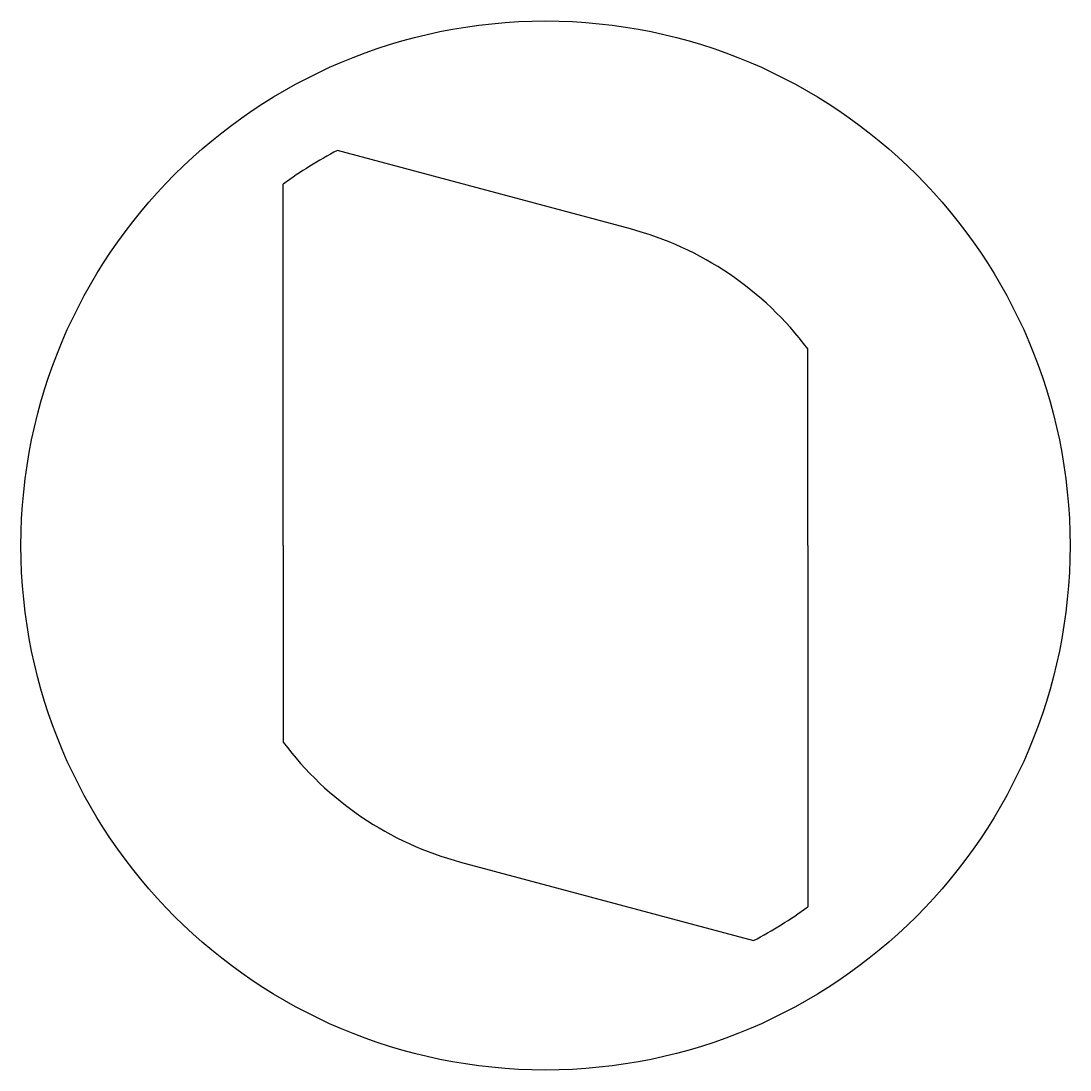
# Model space of a CAD drawing. Header units: millimetres. Extents: x -3.5 to 3.5, y -3.5 to 3.5.
import ezdxf

# ---------------------------------------------------------------- set-up
doc = ezdxf.new("R2010")
doc.units = ezdxf.units.MM
doc.layers.get('0').update_dxf_attribs({"linetype": 'CONTINUOUS'})

msp = doc.modelspace()

# ---------------------------------------------------------------- linework, layer by layer
for p, q in [((0.5662, 2.113), (-1.3885, 2.6367)), ((-1.75, 0), (-1.75, 2.412)), ((1.75, 0), (1.75, 1.3125)), ((-1.75, 0), (-1.75, -1.3125)), ((1.75, 0), (1.75, -2.412)), ((-0.5662, -2.113), (1.3885, -2.6367))]:
    msp.add_line(p, q)
msp.add_circle((0, 0), 3.5)
for radius, start, end in [(2.98, 117.77212, 125.96198), (2.1875, 36.8699, 75), (2.1875, 216.8699, 255), (2.98, 297.77212, 305.96198)]:
    msp.add_arc((0, 0), radius, start, end)

doc.saveas('drawing.dxf')
